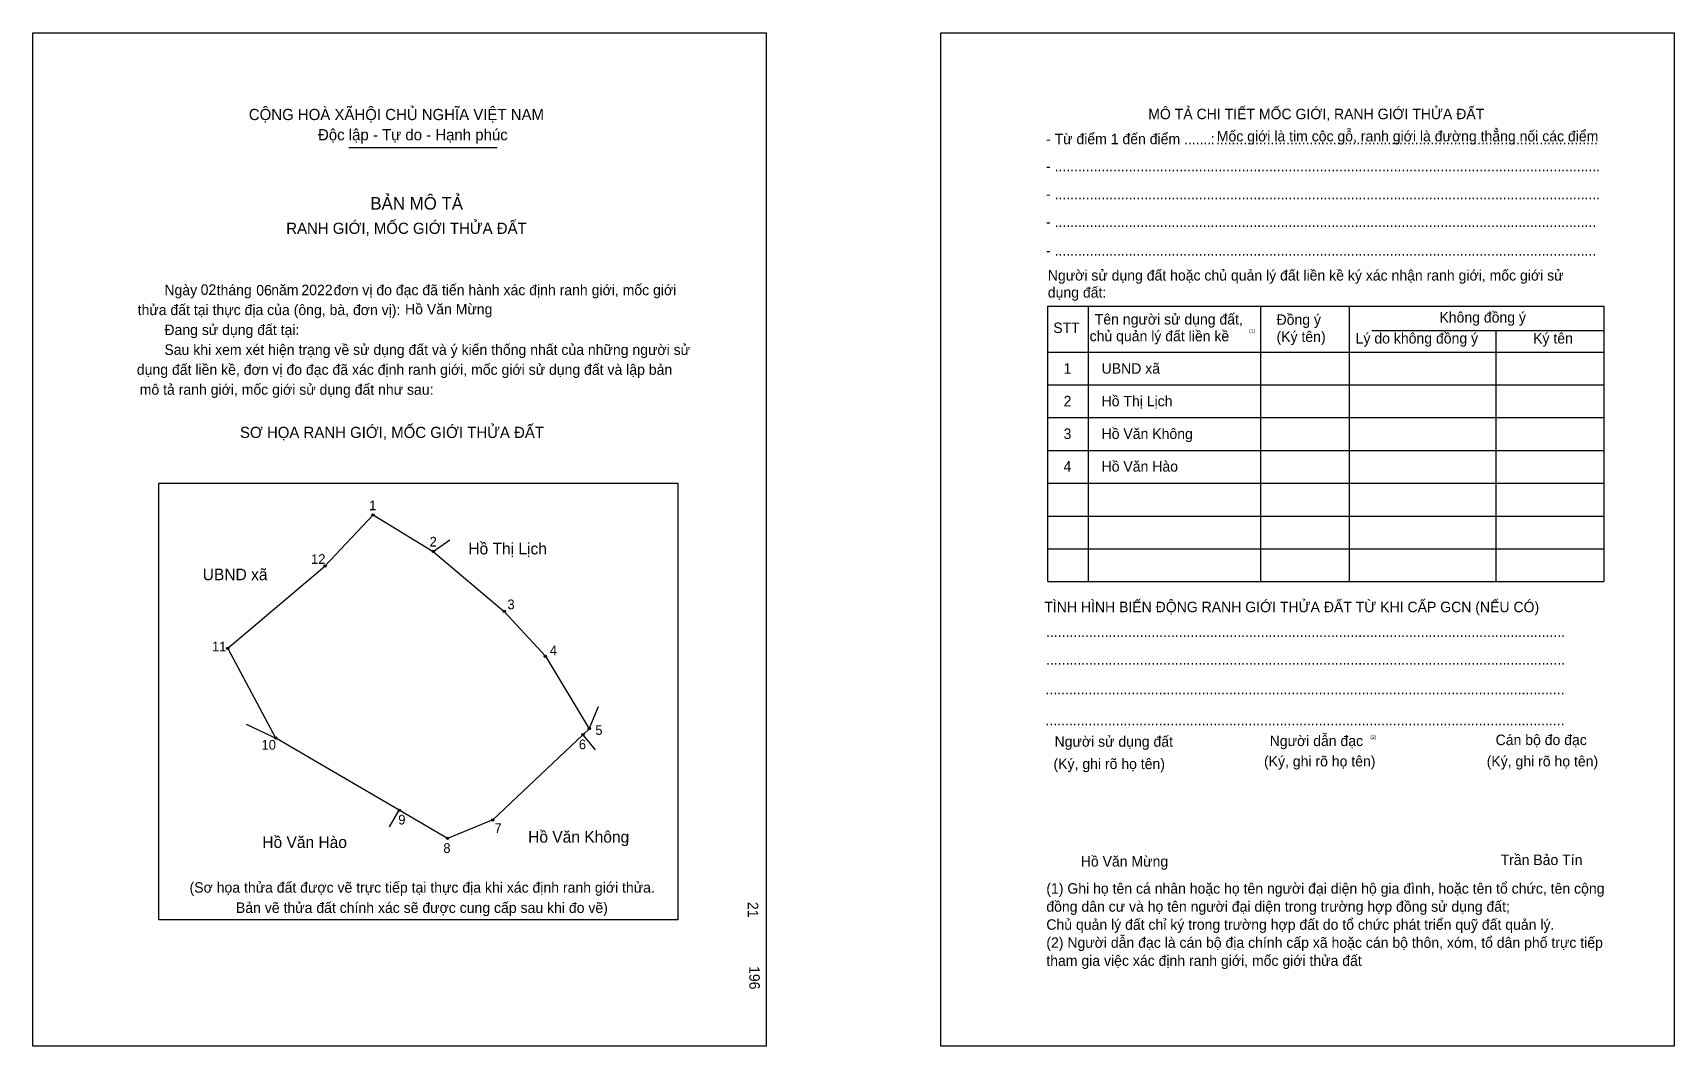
# Model space of a CAD drawing. Extents: x 547176 to 547674, y 1825151 to 1825460.
import ezdxf

# ---------------------------------------------------------------- set-up
doc = ezdxf.new("R2010")
doc.units = 0
for name, color, linetype in [('bmtKhungInTrang1', 7, 'Continuous'), ('bmtKhungInTrang2', 7, 'Continuous'), ('bmtNoiDung', 7, 'Continuous'), ('bmtTemplate', 7, 'Continuous'), ('CanhThua', 7, 'Continuous'), ('MocDinhThua', 7, 'Continuous'), ('RauThua', 7, 'Continuous'), ('SoHieuDinhThua', 7, 'Continuous'), ('TenChuLanCan', 7, 'Continuous')]:
    doc.layers.add(name, color=color, linetype=linetype)

msp = doc.modelspace()

# ---------------------------------------------------------------- linework, layer by layer
at = {"layer": 'bmtKhungInTrang1'}
msp.add_lwpolyline([(547175.52, 1825459.63), (547398.39, 1825459.63), (547398.39, 1825151.37), (547175.52, 1825151.37)], close=True, dxfattribs=at)
at = {"layer": 'bmtKhungInTrang2'}
msp.add_lwpolyline([(547451.54, 1825459.63), (547674.42, 1825459.63), (547674.42, 1825151.37), (547451.54, 1825151.37)], close=True, dxfattribs=at)
at = {"layer": 'bmtTemplate'}
for p, q in [((547271.56, 1825424.7), (547316.63, 1825424.7)), ((547496.25, 1825376.49), (547496.25, 1825292.68)), ((547548.68, 1825376.49), (547548.68, 1825292.68)), ((547575.65, 1825376.59), (547575.65, 1825292.68)), ((547653.08, 1825376.49), (547653.08, 1825292.68)), ((547582.49, 1825369.1), (547653.08, 1825369.1)), ((547484.03, 1825362.52), (547653.08, 1825362.52)), ((547484.03, 1825352.54), (547653.08, 1825352.54)), ((547484.03, 1825342.57), (547653.08, 1825342.57)), ((547484.03, 1825332.59), (547653.08, 1825332.59)), ((547484.03, 1825322.61), (547653.08, 1825322.61)), ((547484.03, 1825312.64), (547653.08, 1825312.64)), ((547484.03, 1825302.66), (547653.08, 1825302.66)), ((547484.03, 1825292.68), (547653.08, 1825292.68))]:
    msp.add_line(p, q, dxfattribs=at)
for points in [[(547483.92, 1825376.49), (547653.08, 1825376.49)], [(547483.92, 1825376.49), (547483.92, 1825292.68)], [(547620.17, 1825369), (547620.17, 1825292.68)]]:
    msp.add_lwpolyline(points, dxfattribs=at)
msp.add_lwpolyline([(547213.86, 1825189.76), (547213.86, 1825322.6), (547371.56, 1825322.6), (547371.56, 1825189.76)], close=True, dxfattribs=at)
at = {"layer": 'CanhThua'}
for p, q in [((547264.28, 1825297.43), (547278.92, 1825312.98)), ((547278.92, 1825312.98), (547297.25, 1825301.89)), ((547234.76, 1825272.41), (547264.28, 1825297.43)), ((547297.25, 1825301.89), (547318.79, 1825283.64)), ((547318.79, 1825283.64), (547331.33, 1825269.99)), ((547249.34, 1825245.09), (547234.76, 1825272.41)), ((547331.33, 1825269.99), (547344.64, 1825247.93)), ((547344.64, 1825247.93), (547342.71, 1825246.11)), ((547286.9, 1825223.14), (547249.34, 1825245.09)), ((547342.71, 1825246.11), (547315.31, 1825220.21)), ((547301.56, 1825214.57), (547286.9, 1825223.14)), ((547315.31, 1825220.21), (547301.56, 1825214.57))]:
    msp.add_line(p, q, dxfattribs=at)
at = {"layer": 'MocDinhThua'}
for centre in [(547278.92, 1825312.98), (547297.25, 1825301.89), (547264.28, 1825297.43), (547318.79, 1825283.64), (547234.76, 1825272.41), (547331.33, 1825269.99), (547344.64, 1825247.93), (547249.34, 1825245.09), (547342.71, 1825246.11), (547286.9, 1825223.14), (547315.31, 1825220.21), (547301.56, 1825214.57)]:
    msp.add_circle(centre, 0.353, dxfattribs=at)
at = {"layer": 'RauThua'}
for p, q in [((547297.25, 1825301.89), (547302.26, 1825305.36)), ((547344.64, 1825247.93), (547347.41, 1825254.74)), ((547240.39, 1825249.34), (547249.34, 1825245.09)), ((547342.71, 1825246.11), (547346.46, 1825241.55)), ((547283.94, 1825218.05), (547286.9, 1825223.14))]:
    msp.add_line(p, q, dxfattribs=at)

# ---------------------------------------------------------------- texts
at = {"layer": 'bmtNoiDung'}
for s, height, p in [('02', 3.189, (547226.52, 1825379.92)), ('06', 3.189, (547243.43, 1825379.74)), ('2022', 3.189, (547257.15, 1825379.81)), ('Hồ Văn Mừng', 3.1889, (547288.65, 1825373.99)), ('1', 3.19, (547488.82, 1825355.94)), ('UBND xã ', 3.189, (547500.37, 1825355.94)), ('2', 3.19, (547488.82, 1825346.01)), ('Hồ Thị Lịch ', 3.1889, (547500.37, 1825346.01)), ('3', 3.19, (547488.82, 1825336.08)), ('Hồ Văn Không ', 3.1889, (547500.37, 1825336.08)), ('4', 3.19, (547488.82, 1825326.15)), ('Hồ Văn Hào ', 3.1889, (547500.37, 1825326.15)), ('Hồ Văn Mừng', 3.1889, (547494.05, 1825206))]:
    msp.add_text(s, height=height, dxfattribs=at).set_placement(p)
for s, p in [('21', (547392.84, 1825195.25)), ('196', (547393.29, 1825175.73))]:
    msp.add_text(s, height=3.189, rotation=270, dxfattribs=at).set_placement(p)
at = {"layer": 'bmtTemplate'}
for s, height, p in [('CỘNG HOÀ XÃHỘI CHỦ NGHĨA VIỆT NAM', 3.4015, (547241.17, 1825433.08)), ('MÔ TẢ CHI TIẾT MỐC GIỚI, RANH GIỚI THỬA ĐẤT', 3.1877, (547514.56, 1825433.35)), ('Độc lập - Tự do - Hạnh phúc', 3.4015, (547262.2, 1825426.93)), ('- Từ điểm 1 đến điểm .......', 3.1877, (547483.49, 1825425.75)), (':', 3.19, (547533.57, 1825425.75)), ('Mốc giới là tim cộc gỗ, ranh giới là đường thẳng nối các điểm', 3.1877, (547535.4, 1825426.6)), ('..................................................................................................', 3.1877, (547535.14, 1825425.75)), ('- ............................................................................................................................................', 3.18773, (547483.49, 1825417.49)), ('BẢN MÔ TẢ', 3.827, (547278.12, 1825405.85)), ('- ............................................................................................................................................', 3.18773, (547483.49, 1825409.01)), ('RANH GIỚI, MỐC GIỚI THỬA ĐẤT', 3.4015, (547252.54, 1825398.47)), ('- ...........................................................................................................................................', 3.18773, (547483.49, 1825400.53)), ('- ...........................................................................................................................................', 3.18773, (547483.49, 1825391.85)), ('Người sử dụng đất hoặc chủ quản lý đất liền kề ký xác nhận ranh giới, mốc giới sử', 3.1877, (547484.03, 1825384.27)), ('Ngày     tháng     năm         đơn vị đo đạc đã tiến hành xác định ranh giới, mốc giới ', 3.1889, (547215.51, 1825379.81)), ('dụng đất:', 3.188, (547484.03, 1825379.08)), ('thửa đất tại thực địa của (ông, bà, đơn vị):', 3.1889, (547207.38, 1825373.76)), ('Tên người sử dụng đất,', 3.1877, (547498.31, 1825370.9)), ('Đồng ý', 3.188, (547553.55, 1825370.8)), ('Không đồng ý', 3.1877, (547603.06, 1825371.5)), ('Đang sử dụng đất tại:', 3.1889, (547215.51, 1825367.7)), ('STT', 3.188, (547485.69, 1825368.31)), ('chủ quản lý đất liền kề', 3.1877, (547496.74, 1825365.8)), ('(1)', 1.063, (547545.23, 1825368.42)), ('(Ký tên)', 3.188, (547553.55, 1825365.61)), ('Lý do không đồng ý', 3.1877, (547577.6, 1825365.11)), ('Ký tên', 3.188, (547631.55, 1825365.11)), ('Sau khi xem xét hiện trạng về sử dụng đất và ý kiến thống nhất của những người sử ', 3.1889, (547215.51, 1825361.65)), ('dụng đất liền kề, đơn vị đo đạc đã xác định ranh giới, mốc giới sử dụng đất và lập bản', 3.1889, (547207.14, 1825355.59)), ('mô tả ranh giới, mốc giới sử dụng đất như sau:', 3.1889, (547208.01, 1825349.53)), ('SƠ HỌA RANH GIỚI, MỐC GIỚI THỬA ĐẤT', 3.4015, (547238.48, 1825336.38)), ('TÌNH HÌNH BIẾN ĐỘNG RANH GIỚI THỬA ĐẤT TỪ KHI CẤP GCN (NẾU CÓ)', 3.1877, (547482.95, 1825283.38)), ('.....................................................................................................................................', 3.19251, (547483.49, 1825275.88)), ('.....................................................................................................................................', 3.19251, (547483.49, 1825267.4)), ('.....................................................................................................................................', 3.19251, (547483.32, 1825258.42)), ('.....................................................................................................................................', 3.19251, (547483.32, 1825248.94)), ('Người sử dụng đất', 3.1877, (547486.09, 1825242.46)), ('Người dẫn đạc', 3.1877, (547551.47, 1825242.66)), ('(2)', 1.063, (547582.08, 1825244.86)), ('Cán bộ đo đạc', 3.1877, (547620.14, 1825242.96)), ('(Ký, ghi rõ họ tên)', 3.1877, (547485.76, 1825235.67)), ('(Ký, ghi rõ họ tên)', 3.1877, (547549.74, 1825236.47)), ('(Ký, ghi rõ họ tên)', 3.1877, (547617.43, 1825236.47)), ('Trần Bảo Tín', 3.1877, (547621.66, 1825206.47)), ('(Sơ họa thửa đất được vẽ trực tiếp tại thực địa khi xác định ranh giới thửa.', 3.1889, (547223.16, 1825198.06)), ('(1) Ghi họ tên cá nhân hoặc họ tên người đại diện hộ gia đình, hoặc tên tổ chức, tên cộng', 3.1877, (547483.58, 1825197.76)), ('Bản vẽ thửa đất chính xác sẽ được cung cấp sau khi đo vẽ)', 3.1889, (547237.26, 1825191.9)), ('đồng dân cư và họ tên người đại diện trong trường hợp đồng sử dụng đất;', 3.1877, (547483.58, 1825192.27)), ('Chủ quản lý đất chỉ ký trong trường hợp đất do tổ chức phát triển quỹ đất quản lý.', 3.1877, (547483.58, 1825186.78)), ('(2) Người dẫn đạc là cán bộ địa chính cấp xã hoặc cán bộ thôn, xóm, tổ dân phố trực tiếp', 3.1877, (547483.58, 1825181.29)), ('tham gia việc xác định ranh giới, mốc giới thửa đất', 3.1877, (547483.58, 1825175.81))]:
    msp.add_text(s, height=height, dxfattribs=at).set_placement(p)
at = {"layer": 'SoHieuDinhThua'}
for s, height, p in [('1', 2.94, (547277.75, 1825314.42)), ('2', 2.94, (547296.12, 1825303.36)), ('12', 2.943, (547260.08, 1825298.09)), ('3', 2.94, (547319.78, 1825284.29)), ('11', 2.943, (547229.96, 1825271.49)), ('4', 2.94, (547332.64, 1825270.29)), ('5', 2.94, (547346.49, 1825246.06)), ('10', 2.943, (547245.03, 1825241.57)), ('6', 2.94, (547341.48, 1825241.7)), ('9', 2.94, (547286.6, 1825218.82)), ('7', 2.94, (547315.85, 1825216.26)), ('8', 2.94, (547300.3, 1825210.17))]:
    msp.add_text(s, height=height, dxfattribs=at).set_placement(p)
at = {"layer": 'TenChuLanCan'}
for s, height, p in [('Hồ Thị Lịch', 3.5321, (547307.89, 1825300.96)), ('UBND xã', 3.532, (547227.16, 1825293.11)), ('Hồ Văn Hào', 3.532, (547245.27, 1825211.67)), ('Hồ Văn Không', 3.5321, (547326.07, 1825213.29))]:
    msp.add_text(s, height=height, dxfattribs=at).set_placement(p)

doc.saveas('drawing.dxf')
